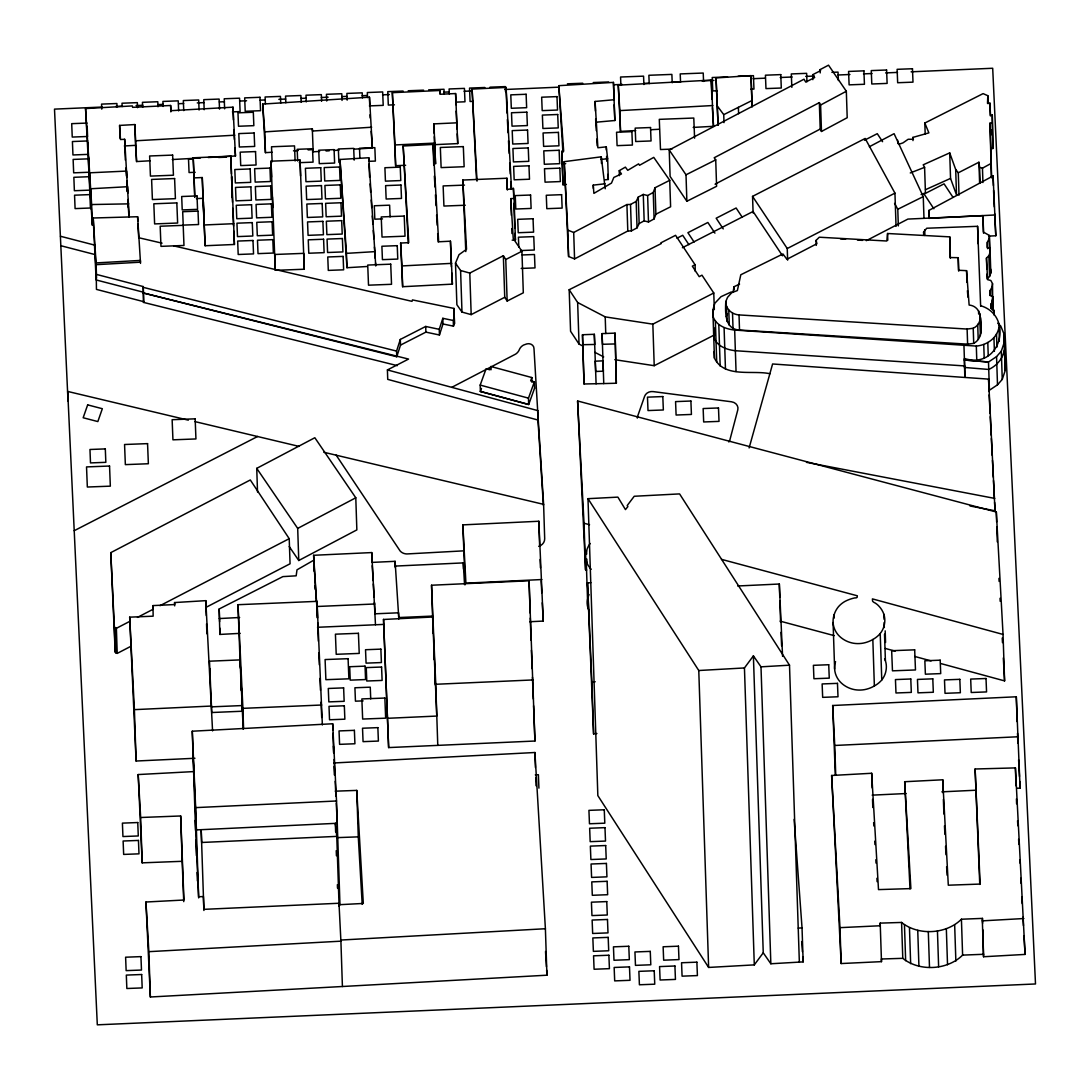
<?xml version="1.0" encoding="UTF-8"?>
<svg xmlns="http://www.w3.org/2000/svg" width="1090" height="1090" viewBox="0 0 1090 1090"><rect width="100%" height="100%" fill="white"/><g stroke="black" fill="none" stroke-linecap="round" stroke-linejoin="round"><path stroke-width="1.5" d="M616.341 383.23L615.087 333.131L602.075 333.608L603.765 383.571L616.341 383.23L615.087 333.131M989.87 255.918L989.311 235.44L983.412 232.061L982.976 215.657L907.916 219.076L866.291 240.672M989.284 238.342L987.349 242.28L987.186 247.321L989.993 248.357L990.142 252.185L988.889 255.646L986.464 258.112L987.595 279.626L990.851 280.512L992.513 283.632L992.036 287.079L989.952 290.757L989.87 295.199L992.827 296.889L990.783 308.17L994.053 310.391L994.203 315.187M994.012 312.612L994.053 310.391M397.319 365.641L143.485 302.393L143.744 301.685L96.451 289.395L96.124 264.679L140.46 262.186L137.626 216.733L93.209 218L96.138 279.953L143.43 292.229L143.172 292.951L396.76 356.757L400.507 345.108L400.316 339.44L425.7 326.455L439.243 329.33L439.433 334.998L425.89 332.123L400.507 345.108M991.559 177.261L990.851 148.703L992.895 148.499L992.282 115.063L990.469 115.349L989.965 103.182L987.499 103.346L987.812 95.688L983.098 93.617L924.824 123.034L925.192 134.206M992.895 148.499L992.282 115.063M982.349 920.859L982.458 918.393L961.421 919.224C946.27 934.321 918.284 935.928 901.58 922.44L880.202 923.121L881.483 961.639L841.167 963.546L831.629 775.481L871.673 773.273L878.499 889.603L910.886 888.595L904.686 781.721L942.741 779.786L948.3 885.203L980.114 884.072L975.114 768.995L1015.417 767.905L1025.063 954.418L983.548 956.748L982.349 920.859L1023.878 918.529M983.548 956.748L982.839 929.811M964.8 377.045L964.377 358.474C1001.192 370.259 1014.191 315.732 980.768 305.759M999.298 341.265L999.108 323.866M950.371 258.344L949.731 236.871L887.573 233.505L886.81 241.013L819.285 237.211L816.11 240.372L816.274 245.4M739.565 284.109L734.02 286.738L733.025 292.352L731.104 292.038L721.021 296.684L714.822 303.279L712.86 310.119L713.051 316.645C716.348 325.61 725.899 329.085 734.674 330.066L976.313 346.075C986.586 345.162 996.573 338.554 998.862 328.049M816.11 240.372L816.928 243.71L786.925 259.284L782.933 253.97L740.805 274.762L737.371 290.58L731.799 292.651L727.561 297.311L725.79 301.521C725.545 308.92 731.949 314.465 739.02 314.915L967.116 329.057L973.22 328.267C984.556 323.035 981.286 306.045 969.133 305.064L966.558 270.647L958.546 270.279L958.246 257.703L950.167 257.526L949.731 236.871M725.79 301.521C725.204 312.217 724.673 329.466 739.524 330.025L967.62 344.168L973.724 343.377C983.248 338.159 981.259 326.7 980.591 317.749M749.116 447.935L772.592 363.978L988.575 379.116L995.02 510.788L970.046 505.992M714.332 328.036L713.732 337.3C717.043 346.279 726.58 349.754 735.355 350.721L964.636 365.927L964.486 367.453L988.739 369.456C999.625 364.55 1006.819 352.996 1004.108 341.007M396.76 356.757L396.569 351.089L400.316 339.44M439.243 329.33L442.826 318.307L453.263 320.487L453.454 326.155L443.003 323.975L442.826 318.307M439.433 334.998L443.003 323.975M1001.315 351.184L996.56 356.607L988.494 362.016L989.434 390.234L997.5 384.825L1002.255 379.402L1001.315 351.184L1004.326 342.178L1003.863 333.567L1000.743 326.033L997.691 323.199M1002.255 379.402L1005.252 370.396L1004.326 342.178M143.485 302.393L143.24 286.575L95.947 274.285M534.591 388.149L528.677 404.567L480.39 391.514L480.186 385.083L486.086 368.788L489.792 369.782L490.963 366.526L531.838 377.549L532.002 382.358M480.39 391.514L481.467 388.421M531.838 377.549L530.653 380.832L534.372 381.854L534.591 388.272M480.39 391.378L528.677 404.445L528.473 398.15L534.372 381.854M986.995 274.094L987.159 278.89L989.57 276.424L990.824 272.963L989.993 248.357M605.236 188.747L601.258 156.824L564.198 161.661L568.599 256.518L574.566 258.916L627.799 230.998L631.396 230.903L637.051 227.865L639.149 223.545L644.163 220.861L648.495 221.992L654.109 218.913L653.237 192.48L655.008 187.753L669.723 180.327L653.755 157.369L639.53 165.285L638.604 163.868L627.745 170.326L625.388 167.124L619.243 170.68L619.406 175.64M654.109 218.913L655.894 214.199L655.008 187.753M453.263 320.487L454.271 317.939L454.012 308.443L412.456 299.913L412.006 301.344L173.664 245.863M453.454 326.155L454.462 323.607L454.012 308.443M455.497 263.14L460.593 270.511L469.79 273.072L503.348 255.714L504.738 297.27L471.18 314.628L461.983 312.067L456.873 304.696L455.497 263.14L458.999 254.692L466.534 249.297L462.814 180.041L506.932 178.229L507.327 189.864M726.294 316.631L727.466 313.825M923.68 235.249L923.584 232.075L926.745 228.232L977.58 226.311L980.646 306.127M637.051 227.865L636.179 201.432L638.263 197.099L643.277 194.429L647.624 195.546L653.237 192.48M799.351 962.116L789.501 665.186L679.588 493.906L634.23 496.263L627.227 505.515L627.854 506.618L625.456 509.602L617.894 497.122L587.987 498.675L597.838 795.605L708.623 967.443L754.294 964.882L744.443 667.952L753.394 655.867L760.997 666.835L770.848 963.764L803.167 961.884L802.036 927.89L794.12 819.394M754.294 964.882L763.245 952.796L753.394 655.867M881.483 961.639L881.388 959.009L902.779 958.328C919.47 971.817 947.469 970.209 962.606 955.113L983.657 954.281M959.023 195.137L958.287 172.792L978.915 162.233L979.597 167.274L982.458 168.173L991.014 163.486L990.006 123.17L992.05 122.966M929.075 218.463L928.803 210.479L993.085 175.94L995.81 235.753L989.052 236.094M564.198 161.661L567.726 230.085L573.694 232.47L626.913 204.552L630.524 204.457L636.179 201.432M846.331 91.26L847.202 117.706L821.478 131.468L820.606 105.022L846.331 91.26L828.523 65.168L820.116 69.61L820.225 72.921M257.526 492.012L256.736 468.359L314.833 437.73L355.79 497.789L356.852 529.89L298.769 560.505L289.231 546.54M869.343 146.741L894.086 133.689L923.257 196.622L923.979 218.232M298.769 560.505L297.693 528.405L355.79 497.789M820.606 105.022L819.339 102.623L714.195 157.75L715.721 159.862L716.593 186.295L686.877 201.241L670.105 176.416L669.219 149.97L804.011 79.202L805.728 82.077L814.68 77.54L812.677 74.706L820.593 70.646L820.116 69.61M715.067 184.183L820.211 129.07L819.339 102.623M130.759 646.37L117.216 653.401L115.199 652.106L110.771 552.644L250.305 479.968L289.218 538.678L290.063 563.775L205.996 607.362M110.771 552.644L114.368 627.023L116.385 628.303L129.928 621.286M137.449 617.39L152.491 609.582M160.026 605.686L289.218 538.678M74.202 530.707L257.662 436.463M543.392 505.433L537.97 420.031L387.727 379.375L387.413 369.932L408.546 359.073L143.172 292.951M753.108 213L752.55 196.377L865.16 138.457L894.945 193.134L896.048 226.379M787.634 260.169L787.239 248.534L894.945 193.134M864.452 140.242L877.273 133.675L882.573 141.686M677.013 238.206L682.708 235.29L688.894 244.637M682.394 247.73L753.054 211.487L782.538 255.809M583.382 346.32L579.035 344.059L570.574 331.278L569.184 289.722L661.276 243.56L660.826 242.866L675.568 235.317L695.079 264.775L692.341 266.164L699.208 276.656L701.96 275.171L713.773 293.006L714.332 309.628M521.933 251.245L523.309 292.801L507.15 301.058L505.774 259.502L521.933 251.245L513.24 238.547L510.774 198.612L514.058 198.421L513.417 188.393L507.272 189.51L506.932 178.229M451.914 387.263L515.652 354.1A10.75 9.401 -1.9 0 0 519.44 349.372A9.865 8.638 -1.9 0 1 523.622 345.026L526.811 343.909A5.532 4.837 -1.9 0 1 533.991 348.596L537.656 410.453M569.184 289.722L577.645 302.502L605.209 316.877L652.842 324.152L713.773 293.006M614.801 359.686L654.218 365.695L715.149 334.562M240.168 633.358L219.839 634.434L219.199 608.969L282.909 576.61L296.167 575.82L296.998 569.825L313.784 560.192L316.386 601.503M655.894 214.199L670.609 206.773L669.723 180.327M686.877 201.241L686.005 174.795L715.721 159.862M724.005 122.639L723.733 114.654L751.923 100.566L751.024 75.619L716.048 77.935L718.078 125.323L716.048 77.935M898.337 225.889L897.779 209.266L923.257 196.622M949.703 152.886L950.548 178.419L956.529 195.001L955.685 169.468L949.703 152.886L923.203 164.808L924.593 167.329L925.437 192.862L921.145 194.551M925.519 189.674L950.548 178.419M910.273 172.956L924.593 167.329M899.114 144.193L902.942 142.899L908.147 139.275L913.406 139.261L912.875 137.408L928.884 132.871L924.824 123.034M596.911 733.502L593.6 733.924L591.884 682.163L595.194 681.74M566.378 184.401L563.026 184.796L562.331 164.018L565.696 163.623M600.917 159.481L607.634 158.69L606.272 146.85L597.879 147.763L595.086 101.452L614.147 99.735L613.438 82.39L558.829 85.674L562.917 152.355M604.964 179.864L608.329 179.469L607.634 158.69M593.355 188.434L593.246 185.123L605.073 183.788M563.026 184.796L561.718 151.374L563.68 151.183L558.829 85.674M335.638 831.956L335.352 823.454L337.273 823.277L336.265 803.126M596.284 130.65L595.78 122.23L614.842 120.513L613.438 82.39M272.091 152.232L265.442 152.655L262.69 104.081L369.469 97.201L372.385 147.995L354.018 149.18M265.442 152.655L264.747 131.876L312.326 128.811L312.489 131.032L371.69 127.217M293.483 150.842L298.36 150.529M308.129 149.902L311.386 149.698M319.615 151.401L313.184 151.81L312.326 128.811M326.046 150.979L329.262 150.774M334.099 150.461L338.922 150.161M798.221 928.121L802.036 927.89M367.289 266.478L346.961 267.718L339.985 159.481L368.774 157.737L375.75 265.974L375.546 262.881M346.961 267.718L346.484 253.357L375.273 251.613M174.686 605.877L174.577 602.552L205.792 600.658L212.564 730.886M512.164 240.168L515.434 239.977L514.058 198.421M88.712 168.173L85.551 108.564L132.34 105.921L132.639 107.338L170.626 105.485L170.953 110.676L233.001 107.174L235.467 155.979L208.163 157.519M150.161 160.775L136.577 161.552L134.86 124.56L119.6 125.418L120.023 138.212M129.192 217.087L124.655 139.288L120.486 139.52L119.6 125.418M135.896 140.773L234.772 135.201M124.342 145.965L135.555 145.338L134.86 124.56M172.288 159.535L200.397 157.955M96.465 275.075L96.056 262.922L140.392 260.415L140.487 263.399M760.997 666.835L789.501 665.186M635.715 130.555L620.51 131.386L618.262 85.17L711.252 80.101L713.487 126.317L693.199 127.421M620.51 131.386L619.815 110.608L712.805 105.539M650.934 129.724L659.395 129.26M463.522 550.859L406.856 553.952A8.802 7.698 -1.9 0 1 400.112 550.954L336.142 455.102M587.987 498.675L698.772 670.514L744.443 667.952M333.772 762.973L534.918 752.509L545.395 928.735L340.87 940.043L342.41 986.505L150.365 996.996L145.937 902.016L183.938 900.013L180.667 815.974L140.665 817.5L138.185 774.554L193.829 771.584M150.365 996.996L148.853 951.665L340.911 941.174L339.072 904.714L363.311 903.447L356.743 790.4L335.284 791.176M342.41 986.505L546.935 975.196L545.395 928.735M195.573 830.444L192.276 731.213L332.668 723.76L336.524 800.986L339.971 904.877M403.177 145.992L433.057 144.439L438.657 241.789L450.443 241.19L452.405 284.136L402.632 286.711L400.63 243.056L408.736 242.634L403.177 145.992L408.273 243.274M402.632 286.711L401.938 265.933L451.71 263.358M219.308 618.561L239.637 617.499M995.115 214.975L929.266 218.3L928.803 210.479M383.53 619.474L432.607 617.008L431.545 585.235L529.059 580.766L534.945 741.023L388.639 747.577L383.53 619.474L388.639 747.577M476.494 179.264L472.093 89.08L506.073 87.432L511.51 189.129M465.185 584.744L462.855 524.876L538.828 521.252L543.242 621.082L529.74 621.736M541.866 579.539L465.907 583.164L462.855 524.876M194.947 758.272L136.1 761.024L129.683 617.158L153.131 616.177L153.036 605.59L174.686 604.555L174.577 602.552M313.838 561.677L313.634 555.287L371.731 552.576L375.478 624.761M372.058 562.399L395.098 561.323L398.749 617.553L432.498 616.082M395.248 566.078L463.305 562.903L464.544 584.594M593.6 733.924L587.51 582.878L590.862 582.714M737.712 585.984L779.323 584.022L782.579 656.357M136.1 761.024L134.397 709.645L211.733 706.034M835.335 775.194L832.678 705.502L1016.302 696.783L1020.077 788.125L1016.684 788.288M835.744 775.29L834.749 745.465L1018.373 736.745M198.653 897.901L195.655 807.622L336.524 800.986M872.163 795.141L906.158 793.534M941.869 791.844L975.877 790.223M337.273 823.277L196.391 829.912L193.025 753.503M841.167 963.546L839.968 927.658L880.284 925.751L880.202 923.121M405.63 165.258L395.643 165.721L392.345 92.677L439.924 90.484L440.115 94.258L455.593 93.549L457.745 143.594L434.61 144.657L435.578 163.882L433.929 123.879L457.064 122.816M395.643 165.721L394.948 144.943L434.883 143.103M437.771 745.342L435.741 684.275L532.915 679.942M387.672 718.296L436.79 716.062L432.607 617.008M339.085 906.09L336.769 836.384L201.65 842.475L201.187 829.681L203.898 910.477M102.092 107.052L54.5 109.123L68.016 401.011L67.703 391.569M115.69 106.466L122.489 106.166M136.087 105.567L142.885 105.28M158.173 104.613L163.282 104.381M178.569 103.727L183.679 103.495M197.263 102.91L204.062 102.61M219.363 101.942L224.458 101.724M239.759 101.057L246.558 100.757M260.156 100.171L265.252 99.953M278.849 99.354L285.648 99.054M300.949 98.386L306.045 98.168M321.346 97.501L328.144 97.201M341.742 96.615L346.838 96.397M362.139 95.729L367.235 95.511M382.536 94.844L389.321 94.544M443.712 92.173L448.808 91.955M464.108 91.288L470.907 90.988M504.902 89.503L559.293 87.145M613.684 84.775L622.172 84.407M644.272 83.44L649.368 83.222M671.467 82.254L679.969 81.886M702.055 80.919L713.95 80.401M753.054 78.698L764.948 78.18M780.236 77.513L792.144 76.995M805.742 76.409L814.23 76.041M838.033 75.006L849.928 74.488M863.525 73.888L872.027 73.52M885.625 72.921L897.52 72.403M911.117 71.817L992.69 68.261L1035.5 983.97L97.31 1024.832L67.703 391.446L188.325 420.154M194.756 196.99L193.216 157.805L230.862 156.183L232.47 202.222M194.769 197.072L194.143 177.888L202.263 177.547L205.138 245.741L234.418 244.473L231.816 176.839M196.445 198.598L202.958 198.326L202.263 177.547M204.443 224.962L233.737 223.695M313.634 555.287L316.836 606.503L374.796 603.983M317.531 627.281L383.871 624.406M240.331 668.156L237.988 604.705L317.026 601.353L322.368 724.932M239.991 659.9L209.484 661.194L211.733 712.519L242.471 711.225L239.991 659.9L240.181 665.568M211.542 706.851L242.293 705.557M243.56 728.27L242.907 708.35L321.714 705.012M831.902 72.349L838.033 72.117L838.374 80.496M738.094 76.246L753.435 75.66L753.967 89.08L750.901 89.189M727.561 76.927L712.22 77.513L712.751 90.92L717.356 90.756M593.273 82.554L608.615 81.968M567.413 83.821L582.741 83.235M489.996 87.186L505.324 86.601L505.528 91.642M484.887 87.5L469.545 88.086L470.076 101.493L473.155 101.384M408.219 90.756L423.56 90.17M428.656 89.857L443.998 89.271L444.202 94.312M403.109 91.056L387.781 91.642L388.312 105.062L394.444 104.817M455.77 102.147L464.98 101.792L464.435 88.385L449.107 88.971L449.312 93.999M369.401 105.894L383.203 105.362L382.672 91.942L367.33 92.527L367.534 97.569M232.429 111.889L240.1 111.589L239.568 98.182L224.227 98.768L224.622 108.823M87.05 123.075L71.708 123.661L72.24 137.067L87.582 136.482L87.173 126.426M87.759 140.951L72.417 141.536L72.948 154.957L88.29 154.371L87.827 142.627M218.531 157.478L226.202 157.192M193.121 158.949L188.516 159.126L189.06 172.547L195.192 172.302M271.56 177.03L271.029 161.17L300.05 160.053L304.274 269.23L276.874 270.279M299.26 162.669L313.062 162.138L312.53 148.731L297.189 149.316L297.652 161.048M671.985 149.098L660.486 149.534L659.287 119.355L693.785 118.033L694.589 138.157M369.251 161.306L375.382 161.075L374.851 147.668L359.509 148.254L359.918 158.309M464.49 185.109L443.14 185.927L443.93 206.051L465.294 205.233M382.495 218.886L374.824 219.185L374.292 205.765L389.62 205.179L390.097 216.91M520.489 250.564L534.291 250.032L533.759 236.612L518.418 237.198L518.813 247.267M522.192 254.965L534.468 254.501L534.999 267.908L521.197 268.44M582.496 334.739L594.322 334.289L594.786 344.467L582.755 344.699L582.496 334.739L584.049 383.98L603.765 383.571M363.12 700.884L355.449 701.17L354.918 687.763L370.259 687.177L370.723 698.908M535.326 774.84L538.392 774.731L538.923 788.138M138.185 774.554L142.177 862.844L182.18 861.304L180.667 815.974M336.892 837.638L358.283 836.861L362.207 904.359M615.033 343.95L602.47 344.29L602.075 333.608M85.551 108.564L91.642 204.538L128.756 203.857M712.86 310.119L714.427 358.079C724.114 378.353 752.577 369.851 770.017 373.747M840.499 238.887L845.581 239.241M857.449 240.045L862.544 240.386M806.477 462.337L994.611 498.389M138.907 237.77L162.069 243.165M194.892 421.585L299.041 446.396M323.839 452.268L543.61 504.357L544.687 538.76A9.061 7.93 -1.9 0 1 538.746 546.403M142.981 287.283L396.569 351.089M586.665 570.016L585.562 569.743L577.591 400.984L584.022 523.268L589.54 524.685M60.441 236.258L94.707 245.127L96.52 278.113M60.754 245.7L95.021 254.57M577.945 401.066L996.315 512.014L1003.045 634.434L1004.585 680.896L940.902 663.578M721.512 559.361L857.326 595.794L857.149 597.347A2.466 2.166 -1.9 0 1 854.969 597.865L852.789 598.383A34.199 29.907 -1.9 0 0 844.913 601.448A25.424 22.236 -1.9 0 0 838.319 606.885A27.305 23.885 -1.9 0 0 834.15 614.719A27.972 24.471 -1.9 0 0 833.087 622.526L834.627 669.001A25.792 22.563 -1.9 0 0 838.66 680.024A25.697 22.468 -1.9 0 0 846.058 686.496A25.179 22.018 -1.9 0 0 854.982 689.711A24.988 21.854 -1.9 0 0 864.765 689.589A27.972 24.471 -1.9 0 0 874.371 685.951A27.114 23.721 -1.9 0 0 881.769 679.996A25.315 22.141 -1.9 0 0 885.979 670.745A26.119 22.849 -1.9 0 0 885.407 660.731L884.521 634.176M780.154 621.15L834.177 635.634M480.186 385.083L528.473 398.15M387.413 369.932L537.656 410.576L543.61 504.357M1003.045 634.434L872.409 598.887L872.572 601.108A5.545 4.851 -1.9 0 0 875.066 602.947A28.34 24.797 -1.9 0 1 877.559 604.787A26.978 23.585 -1.9 0 1 883.867 614.256A26.119 22.849 -1.9 0 1 884.44 624.284A25.315 22.141 -1.9 0 1 880.216 633.522L881.769 679.996M885.38 648.468L895.19 651.139M914.783 656.466L931.105 660.908M594.976 352.37L603.683 356.921M955.685 169.468L958.287 172.792M717.465 106.207L723.733 114.654M763.245 952.796L770.848 963.764M256.736 468.359L297.693 528.405M619.243 170.68L621.464 173.937L613.833 177.425L611.476 183.093L593.887 193.38L593.246 185.123M669.219 149.97L686.005 174.795M752.55 196.377L787.239 248.534M952.905 197.195L944.063 183.842L924.116 194.061L933.844 208.749M742.304 217.346L736.118 207.999L716.171 218.218L723.242 228.9M714.931 233.151L707.86 222.469L687.913 232.688L694.098 242.034M503.348 255.714L505.774 259.502M504.738 297.27L507.15 301.058M894.577 203.394L897.779 209.266M820.211 129.07L821.478 131.468M923.584 232.075L924.402 235.426M981.095 332.859L980.142 314.056M607.743 174.4L608.329 179.469M335.352 823.454L336.769 836.384M967.416 290.676L967.92 297.229M371.145 131.318L372.385 147.995M262.69 104.081L264.747 131.876M801.681 941.542L802.417 951.72M802.785 956.802L803.167 961.884M369.605 177.152L368.979 164.113M370.069 183.897L370.641 192.126M371.186 199.988L371.704 207.591M372.29 215.943L372.848 224.063M373.298 230.44L373.87 238.737M374.442 247.008L375.219 258.262M339.985 159.481L346.484 253.357M515.011 233.301L515.434 239.977M314.942 585.97L315.146 589.281M233.791 129.601L234.418 139.493M234.936 147.736L235.467 155.979M135.555 145.338L136.577 161.552M137.871 224.159L138.716 237.606M125.854 168.037L126.358 175.994M126.958 185.518L127.353 191.854L126.985 180.667M128.048 202.794L128.947 216.842M93.209 218L96.056 262.922M88.903 171.334L92.337 225.317L91.642 204.538M712.356 107.665L713.487 126.317M618.262 85.17L619.815 110.608M596.789 139.084L597.197 145.815M873.649 822.65L873.853 826.016M874.739 841.194L874.943 844.559M875.829 859.738L876.033 863.103M876.919 878.281L877.123 881.66M545.531 951.475L546.431 966.721M546.635 970.114L546.935 975.196M372.249 565.71L373.148 580.643M373.339 583.954L374.129 597.225M374.429 602.198L375.123 613.806L398.586 612.798L398.79 619.052M145.937 902.016L148.853 951.665M910.014 888.868L904.686 781.721M451.396 266.709L450.443 241.19M451.764 273.045L452.405 284.136M434.365 176.09L434.992 187.017M435.441 194.797L436.068 205.669M436.613 215.057L437.185 225.18M437.676 233.614L438.153 241.953M400.63 243.056L401.938 265.933M1017.556 820.716L1017.842 825.784M1018.605 839.327L1018.877 844.409M1019.736 859.642L1019.927 863.021M1020.785 878.254L1021.071 883.336M1021.834 896.866L1022.216 903.637M1022.965 917.18L1023.442 925.642M1024.014 935.792L1025.063 954.418M998.944 578.381L999.121 581.433M1000.048 598.274L1000.211 601.326M1002.228 638.059L1002.487 642.637M1003.331 657.951L1004.585 680.896M831.629 775.481L839.968 927.658M465.798 251.586L462.814 180.041M1005.252 370.396L1004.435 350.599M994.298 206.896L993.562 190.328M994.652 213.695L995.81 235.753M944.471 825.879L944.921 834.381M945.548 846.276L945.997 854.778M946.624 866.686L947.074 875.188M540.463 567.795L540.095 559.483M541.158 581.12L541.771 592.783M542.289 602.77L543.242 621.082M507.014 113.074L506.073 87.432M507.368 119.546L508.076 132.789M508.499 140.76L509.18 153.349M509.698 163.173L510.27 173.937M510.692 181.635L511.101 189.36M472.093 89.08L477.011 181.144M1018.605 759.812L1019.477 776.475M1019.736 781.462L1020.077 788.125M989.161 394.866L990.101 413.342M990.265 416.707L991.205 435.183M991.369 438.548L992.213 455.348M992.472 460.389L993.317 477.188M993.494 480.54L994.421 499.016M994.598 502.381L995.02 510.788M832.678 705.502L834.749 745.465M240.686 675.718L241.449 690.937M241.966 701.074L242.471 711.225M129.683 617.158L134.397 709.645M561.718 151.374L562.331 164.018M457.023 128.961L456.179 111.126M457.255 133.838L457.745 143.594M392.345 92.677L394.948 144.943M333.404 746.05L333.744 752.754M334.071 759.471L334.834 774.595M335.175 781.298L335.924 796.422M338.472 885.107L338.813 891.824M339.113 905.845L338.99 903.256L203.871 909.346L203.408 896.552L198.612 896.77L195.233 820.375M237.988 604.705L242.907 708.35M240.74 676.658L241.381 690.256M241.857 700.448L243.234 729.333M232.756 208.353L233.573 226.134M233.805 231.135L234.418 244.473M202.958 198.326L205.138 245.741M193.216 157.805L194.143 177.888M781.012 632.309L781.612 645.757M587.51 582.878L591.884 682.163M318.798 652.924L319.329 664.818M319.956 678.416L320.487 690.311M321.019 702.205L321.714 717.493M209.743 668.552L209.975 673.634M192.276 731.213L195.655 807.622M197.045 872.49L197.413 880.979M979.76 884.426L975.114 768.995M431.545 585.235L435.741 684.275M433.793 651.343L434.147 659.736M434.924 678.198L435.21 684.915M990.878 130.241L991.069 134.806M614.188 104.749L614.842 120.513M806.968 81.736L806.641 73.343L791.299 73.929L791.844 87.35M703.554 81.423L703.227 73.044L680.215 73.916L680.555 82.309M672.217 82.785L671.876 74.406L648.877 75.278L649.204 83.671M643.904 84.529L643.563 76.15L620.564 77.022L620.891 85.401M531.402 650.24L532.124 668.729M532.451 677.135L533.31 698.99M533.569 705.721L534.945 741.023M362.425 97.868L362.221 92.841L346.892 93.427L347.151 100.13M354.168 160.121L353.691 148.39L338.363 148.976L338.895 162.383M342.042 100.43L341.783 93.726L326.441 94.312L326.714 101.016M321.604 101.329L321.332 94.626L306.004 95.212L306.263 101.915M301.167 102.215L300.894 95.511L285.553 96.097L285.825 102.801M295.118 160.979L294.518 145.897L271.519 146.769L272.118 161.865M280.716 103.1L280.457 96.397L265.115 96.983L265.388 103.686M272.446 196.895L272.882 207.604M271.029 161.17L275.266 270.334L274.734 254.474L303.756 253.357L304.274 269.23M219.526 109.136L219.117 99.067L203.789 99.653L204.184 109.722M199.075 110.022L198.68 99.967L183.338 100.552L183.747 110.608M178.637 110.908L178.229 100.852L162.901 101.438L163.105 106.466M157.995 106.766L157.791 101.738L142.449 102.324L142.654 107.351M182.18 861.304L183.747 901.648M137.544 107.665L137.354 102.637L122.012 103.223L122.148 106.575M117.039 106.874L116.903 103.523L101.574 104.109L101.765 109.136M990.687 269.135L990.824 272.963M752.073 106.37L751.024 75.619M1016.302 696.783L1017.134 721.648M1017.515 733.243L1017.842 743.189M1003.863 333.567L1004.272 345.803M1015.417 767.905L1016.003 785.849M1016.439 798.888L1016.602 803.793M993.085 175.94L993.399 185.532M989.965 103.182L990.388 115.949M990.946 129.71L991.11 134.506M990.006 123.17L990.851 148.703M991.014 163.486L991.491 177.847M996.505 333.881L996.941 347.111M996.56 356.607L997.5 384.825M987.812 95.688L988.071 103.659M992.513 283.632L992.731 307.857L992.459 299.859M992.827 296.889L993.317 310.568M993.957 338.104L994.393 351.334M992.036 287.079L992.35 296.671M992.132 301.617L992.391 309.601M989.311 235.44L990.006 256.218M990.933 303.524L991.096 308.32M988.889 255.646L989.57 276.424M989.952 290.757L990.101 295.553M987.349 242.28L987.567 248.67M996.315 512.014L996.642 521.974M996.805 526.961L997.296 541.894M986.464 258.112L986.832 269.298M982.458 168.173L982.935 182.534M987.799 342.478L988.235 355.694M982.976 215.657L983.562 233.233M988.575 379.116L988.998 391.501M979.597 167.274L980.128 183.229M978.915 162.233L979.61 182.984M983.752 344.508L984.188 357.738M977.58 226.311L978.166 243.792M979.869 320.446L980.373 335.557M978.548 310.718L978.657 314.084M977.703 324.329L978.207 339.44M976.313 346.075L976.749 359.305M973.22 328.267L973.724 343.377M966.558 270.647L966.939 282.405M967.116 329.057L967.62 344.168M963.942 345.257L965.004 377.113M982.458 918.393L982.621 923.284M958.246 257.703L958.696 271.124M961.421 919.224L962.606 955.113M954.676 925.219L955.862 961.107M924.688 229.69L924.851 234.459M942.741 779.786L943.177 792.839M943.395 799.365L943.885 814.053M946.338 928.816L947.523 964.704M912.875 137.408L912.984 140.596M937.441 930.833L938.626 966.721M928.299 931.528L929.498 967.416M897.697 140.242L897.806 143.567M917.739 930.356L918.925 966.244M887.573 233.505L887.791 240.222M909.469 927.794L910.654 963.683M904.455 924.783L905.654 960.672M901.58 922.44L902.779 958.328M885.175 630.851L885.557 642.473M883.867 614.256L884.031 619.243M884.14 622.553L884.303 627.54M880.216 633.522A27.114 23.721 -1.9 0 1 872.831 639.489L874.371 685.951M871.673 773.273L872.163 787.947M872.531 799.365L872.804 807.526M834.15 614.719L834.259 618.044M812.677 74.706L812.84 79.665M779.323 584.022L779.772 597.32M779.881 600.644L780.59 622.254M751.923 100.566L752.141 106.956M738.393 107.324L738.611 113.714M739.02 314.915L739.524 330.025M734.02 286.738L734.115 289.913M734.674 330.066L736.05 371.499M732.521 313.171L733.025 328.281M728.788 310.146L729.278 325.256M726.567 306.426L727.071 321.536M724.087 327.654L725.463 369.088M711.252 80.101L711.879 99.285M718.8 324.67L720.177 366.104M715.353 320.828L716.73 362.275M695.079 264.775L695.297 271.424M698.772 670.514L708.623 967.443M652.842 324.152L654.218 365.695M647.624 195.546L648.495 221.992M643.277 194.429L644.163 220.861M638.263 197.099L639.149 223.545M630.524 204.457L631.396 230.903M626.913 204.552L627.799 230.998M606.272 146.85L606.367 150.052M606.585 156.442L606.749 161.238M601.258 156.824L601.476 163.432M605.209 316.877L605.754 333.499M595.086 101.452L595.413 111.044M595.671 119.028L595.78 122.23M594.322 334.289L596.094 383.844M582.755 344.699L584.049 383.98M590.112 543.488A28.926 25.302 -1.9 0 0 586.556 550.791L586.665 554.101M586.829 559.088L586.938 562.399M587.932 592.279L588.096 597.252A25.043 21.895 -1.9 0 0 587.796 607.634A25.397 22.209 -1.9 0 0 589.295 611.095M577.645 302.502L579.035 344.059M586.556 550.791A25.043 21.895 -1.9 0 0 586.256 561.173L587.796 607.634M584.022 523.268L585.562 569.743M573.694 232.47L574.566 258.916M567.726 230.085L568.599 256.518M537.656 410.576L537.97 420.031M538.828 521.252L539.645 546.185M534.918 752.509L535.408 767.442M535.735 777.402L536.021 785.699M529.059 580.766L530.121 613.002M530.285 618.085L531.021 640.143M513.417 188.393L513.69 196.704M513.908 203.353L514.739 228.287M510.774 198.612L511.333 215.234M511.769 228.532L511.932 233.519M490.963 366.526L491.072 369.742M469.79 273.072L471.18 314.628M455.593 93.549L455.974 104.735M460.593 270.511L461.983 312.067M463.305 562.903L463.522 569.103M454.271 317.939L454.462 323.607M439.924 90.484L440.019 93.686M433.929 123.879L434.242 133.47M434.351 136.659L434.61 144.657M433.057 144.439L433.738 165.217M425.7 326.455L425.89 332.123M432.866 625.142L433.139 633.29M395.098 561.323L395.302 567.577M369.469 97.201L369.728 105.185M370.055 114.777L370.164 117.979M368.774 157.737L368.883 160.925M371.731 552.576L372.044 562.168M356.743 790.4L358.283 836.861M332.668 723.76L332.872 730.123M332.981 733.311L333.635 752.849M334.085 766.447L334.358 774.949M336.251 850.663L336.428 855.759M337.382 884.658L337.491 888.064M317.026 601.353L317.572 617.948M317.749 622.935L318.348 641.192M316.836 606.503L317.217 617.757M314.056 568.067L314.165 571.296M300.05 160.053L300.567 175.926M233.001 107.174L233.423 119.968M230.862 156.183L231.434 173.773M231.571 176.853L232.265 197.617M219.199 608.969L219.621 621.654M203.38 201.745L204.075 222.523M205.792 600.658L206.283 615.564M206.555 623.861L206.882 633.794M195.9 840.199L196.404 855.623M170.626 105.485L170.844 111.875M143.24 286.575L143.744 301.685M153.036 605.59L153.145 608.901M137.626 216.733L137.762 221.188M127.871 193.107L127.666 186.703L90.647 188.761L91.328 209.525M128.089 199.497L128.347 207.482M126.876 177.466L126.672 171.076L89.625 172.806L90.32 193.584M124.655 139.288L125.336 160.067M140.665 817.5L142.177 862.844M116.385 628.303L117.216 653.401M115.063 628.072L115.894 653.169M114.368 627.023L115.199 652.106M88.617 156.892L89.312 177.67M714.236 351.552L714.427 358.079M219.758 628.031L219.839 634.434M728.842 441.981A7.671 6.717 -1.9 0 0 729.919 439.774L737.794 409.881A7.671 6.717 -1.9 0 0 731.513 401.788L653.128 391.596A7.671 6.717 -1.9 0 0 644.599 396.338L637.636 416.244A7.671 6.717 -1.9 0 0 637.309 418.097M591.189 569.293A25.397 22.209 -1.9 0 1 586.256 561.173M588.096 597.252A28.926 25.302 -1.9 0 1 589.063 594.541M884.63 658.769A26.978 23.585 -1.9 0 1 885.407 660.731M872.831 639.489A27.972 24.471 -1.9 0 1 863.212 643.127A24.988 21.854 -1.9 0 1 853.443 643.236A25.179 22.018 -1.9 0 1 844.518 640.021A25.697 22.468 -1.9 0 1 837.12 633.562A25.792 22.563 -1.9 0 1 833.087 622.526M834.627 669.001A27.972 24.471 -1.9 0 1 835.553 661.657M87.663 404.881L83.167 417.756L97.841 421.571L102.337 408.709L87.663 404.881M602.974 360.844L595.208 361.185L595.685 371.458L603.356 371.186L602.974 360.844M912.466 68.738L897.125 69.324L897.656 82.731L912.998 82.145L912.466 68.738M863.907 70.85L848.579 71.436L849.11 84.857L864.438 84.271L863.907 70.85M886.592 70.005L871.264 70.591L871.796 83.998L887.124 83.412L886.592 70.005M780.767 74.611L765.439 75.196L765.97 88.603L781.298 88.017L780.767 74.611M260.006 97.296L244.678 97.882L245.209 111.289L260.537 110.703L260.006 97.296M526.116 94.271L510.788 94.857L511.319 108.278L526.647 107.692L526.116 94.271M556.99 96.615L541.662 97.201L542.193 110.621L557.521 110.036L556.99 96.615M253.316 112.256L237.974 112.842L238.506 126.249L253.847 125.663L253.316 112.256M526.838 112.161L511.496 112.747L512.028 126.154L527.369 125.568L526.838 112.161M557.698 114.505L542.37 115.09L542.902 128.497L558.244 127.912L557.698 114.505M254.134 133.007L238.805 133.593L239.337 147.014L254.678 146.428L254.134 133.007M527.546 130.037L512.205 130.623L512.736 144.043L528.078 143.458L527.546 130.037M650.526 127.53L635.184 128.116L635.715 141.536L651.057 140.951L650.526 127.53M558.421 132.381L543.079 132.966L543.61 146.387L558.952 145.801L558.421 132.381M631.887 131.658L616.558 132.244L617.09 145.651L632.418 145.065L631.887 131.658M255.537 151.578L240.195 152.164L240.727 165.585L256.068 164.999L255.537 151.578M172.642 155.093L149.63 155.979L150.434 176.103L173.433 175.218L172.642 155.093M88.467 158.84L73.125 159.426L73.67 172.833L88.998 172.247L88.467 158.84M334.085 149.63L318.743 150.216L319.275 163.636L334.616 163.05L334.085 149.63M463.332 146.605L440.333 147.477L441.123 167.601L464.136 166.715L463.332 146.605M528.255 147.927L512.913 148.513L513.444 161.919L528.786 161.334L528.255 147.927M559.129 150.27L543.787 150.856L544.319 164.263L559.66 163.677L559.129 150.27M269.979 168.092L254.638 168.678L255.169 182.098L270.511 181.512L269.979 168.092M250.155 168.95L234.813 169.536L235.345 182.943L250.686 182.357L250.155 168.95M320.746 167.697L305.404 168.282L305.949 181.703L321.278 181.117L320.746 167.697M339.549 166.988L324.207 167.574L324.738 180.981L340.08 180.395L339.549 166.988M89.176 176.716L73.848 177.302L74.379 190.723L89.707 190.137L89.176 176.716M400.248 167.138L384.906 167.724L385.438 181.144L400.779 180.559L400.248 167.138M174.604 178.542L151.605 179.428L152.396 199.538L175.408 198.666L174.604 178.542M528.963 165.803L513.635 166.389L514.167 179.809L529.495 179.223L528.963 165.803M559.838 168.146L544.496 168.732L545.041 182.153L560.369 181.567L559.838 168.146M270.688 185.981L255.346 186.567L255.891 199.974L271.219 199.388L270.688 185.981M250.864 186.84L235.522 187.425L236.053 200.833L251.395 200.247L250.864 186.84M321.455 185.586L306.127 186.172L306.658 199.579L321.986 198.993L321.455 185.586M340.257 184.864L324.915 185.45L325.46 198.871L340.788 198.285L340.257 184.864M89.884 194.606L74.556 195.192L75.087 208.599L90.429 208.013L89.884 194.606M400.956 185.028L385.615 185.613L386.146 199.02L401.488 198.434L400.956 185.028M197.018 195.928L181.689 196.513L182.221 209.934L197.549 209.348L197.018 195.928M176.825 202.903L153.826 203.789L154.617 223.913L177.629 223.028L176.825 202.903M251.572 204.716L236.244 205.302L236.775 218.722L252.103 218.136L251.572 204.716M271.396 203.857L256.068 204.443L256.6 217.864L271.928 217.278L271.396 203.857M530.585 195.015L515.243 195.601L515.788 209.021L531.116 208.435L530.585 195.015M322.163 203.462L306.835 204.048L307.366 217.469L322.708 216.883L322.163 203.462M340.966 202.754L325.637 203.34L326.169 216.747L341.497 216.161L340.966 202.754M561.609 194.674L546.281 195.26L546.812 208.68L562.14 208.095L561.609 194.674M198.012 211.119L182.684 211.705L183.215 225.112L198.557 224.526L198.012 211.119M404.227 216.065L381.228 216.937L382.031 237.061L405.03 236.176L404.227 216.065M252.281 222.605L236.952 223.191L237.484 236.598L252.812 236.012L252.281 222.605M272.105 221.747L256.777 222.333L257.308 235.74L272.65 235.154L272.105 221.747M183.188 225.344L160.175 226.23L160.979 246.354L183.978 245.468L183.188 225.344M322.885 221.352L307.543 221.938L308.075 235.345L323.417 234.759L322.885 221.352M341.674 220.63L326.346 221.216L326.877 234.636L342.219 234.05L341.674 220.63M533.037 218.736L517.709 219.322L518.24 232.729L533.582 232.143L533.037 218.736M252.989 240.481L237.661 241.067L238.192 254.488L253.534 253.902L252.989 240.481M272.827 239.637L257.485 240.222L258.017 253.629L273.358 253.043L272.827 239.637M323.594 239.241L308.252 239.827L308.783 253.234L324.125 252.648L323.594 239.241M342.396 238.519L327.055 239.105L327.586 252.512L342.928 251.926L342.396 238.519M397.237 245.659L381.895 246.245L382.427 259.652L397.768 259.066L397.237 245.659M343.105 256.395L327.763 256.981L328.294 270.402L343.636 269.816L343.105 256.395M390.724 264.175L367.725 265.061L368.515 285.185L391.528 284.299L390.724 264.175M662.815 396.569L647.474 397.155L648.005 410.562L663.347 409.976L662.815 396.569M195.151 418.832L172.138 419.705L172.942 439.829L195.941 438.943L195.151 418.832M690.896 401.025L675.568 401.611L676.1 415.031L691.428 414.445L690.896 401.025M718.487 407.96L703.145 408.546L703.677 421.966L719.019 421.38L718.487 407.96M147.559 443.63L124.56 444.502L125.35 464.626L148.363 463.741L147.559 443.63M105.308 448.903L89.966 449.489L90.497 462.909L105.839 462.324L105.308 448.903M109.545 466.03L86.532 466.915L87.336 487.026L110.335 486.154L109.545 466.03M358.419 633.304L335.42 634.176L336.211 654.3L359.223 653.414L358.419 633.304M380.873 649.136L365.531 649.722L366.077 663.142L381.405 662.557L380.873 649.136M348.091 658.687L325.093 659.559L325.883 679.683L348.895 678.811L348.091 658.687M365.041 666.14L349.699 666.726L350.231 680.146L365.572 679.561L365.041 666.14M381.582 667.026L366.254 667.611L366.785 681.018L382.113 680.433L381.582 667.026M914.674 649.831L891.661 650.703L892.465 670.827L915.477 669.955L914.674 649.831M940.179 660.186L924.851 660.772L925.383 674.192L940.711 673.606L940.179 660.186M828.727 664.736L813.399 665.322L813.93 678.729L829.258 678.144L828.727 664.736M343.623 687.885L328.281 688.471L328.826 701.892L344.154 701.306L343.623 687.885M384.865 698.05L361.853 698.935L362.657 719.046L385.656 718.174L384.865 698.05M910.79 678.988L895.449 679.574L895.98 692.981L911.322 692.395L910.79 678.988M932.795 678.838L917.453 679.424L917.984 692.845L933.326 692.259L932.795 678.838M837.474 683.362L822.133 683.948L822.664 697.355L838.006 696.769L837.474 683.362M959.827 679.329L944.485 679.915L945.016 693.322L960.358 692.736L959.827 679.329M986.014 678.498L970.686 679.084L971.217 692.504L986.559 691.918L986.014 678.498M344.331 705.775L329.003 706.361L329.534 719.768L344.862 719.182L344.331 705.775M377.862 727.643L362.52 728.229L363.065 741.65L378.394 741.064L377.862 727.643M354.386 730.341L339.045 730.927L339.576 744.347L354.918 743.762L354.386 730.341M137.749 822.541L122.407 823.127L122.938 836.548L138.28 835.962L137.749 822.541M604.269 809.775L588.927 810.361L589.472 823.768L604.8 823.182L604.269 809.775M138.457 840.431L123.115 841.017L123.661 854.424L138.989 853.838L138.457 840.431M604.977 827.651L589.649 828.236L590.181 841.657L605.509 841.071L604.977 827.651M605.686 845.54L590.358 846.126L590.889 859.533L606.217 858.947L605.686 845.54M606.408 863.43L591.066 864.016L591.597 877.423L606.939 876.837L606.408 863.43M607.116 881.306L591.775 881.892L592.306 895.299L607.648 894.713L607.116 881.306M606.762 901.594L591.42 902.179L591.952 915.586L607.294 915L606.762 901.594M607.471 919.47L592.129 920.055L592.66 933.476L608.002 932.89L607.471 919.47M608.179 937.359L592.837 937.945L593.382 951.352L608.711 950.766L608.179 937.359M140.937 956.625L125.609 957.211L126.14 970.631L141.482 970.046L140.937 956.625M628.794 946.256L613.452 946.842L613.983 960.249L629.325 959.663L628.794 946.256M678.457 946.188L663.129 946.774L663.66 960.181L678.988 959.595L678.457 946.188M650.267 951.379L634.939 951.965L635.47 965.372L650.798 964.786L650.267 951.379M608.888 955.235L593.559 955.821L594.091 969.242L609.419 968.656L608.888 955.235M141.659 974.514L126.317 975.1L126.849 988.507L142.191 987.922L141.659 974.514M696.878 962.17L681.55 962.756L682.081 976.163L697.409 975.577L696.878 962.17M629.489 966.885L614.147 967.47L614.692 980.891L630.02 980.305L629.489 966.885M674.914 965.999L659.573 966.585L660.104 980.005L675.446 979.42L674.914 965.999M654.218 970.768L638.876 971.353L639.408 984.774L654.749 984.188L654.218 970.768M978.629 361.144L964.241 360.013L988.494 362.016L978.629 361.144"/></g></svg>
